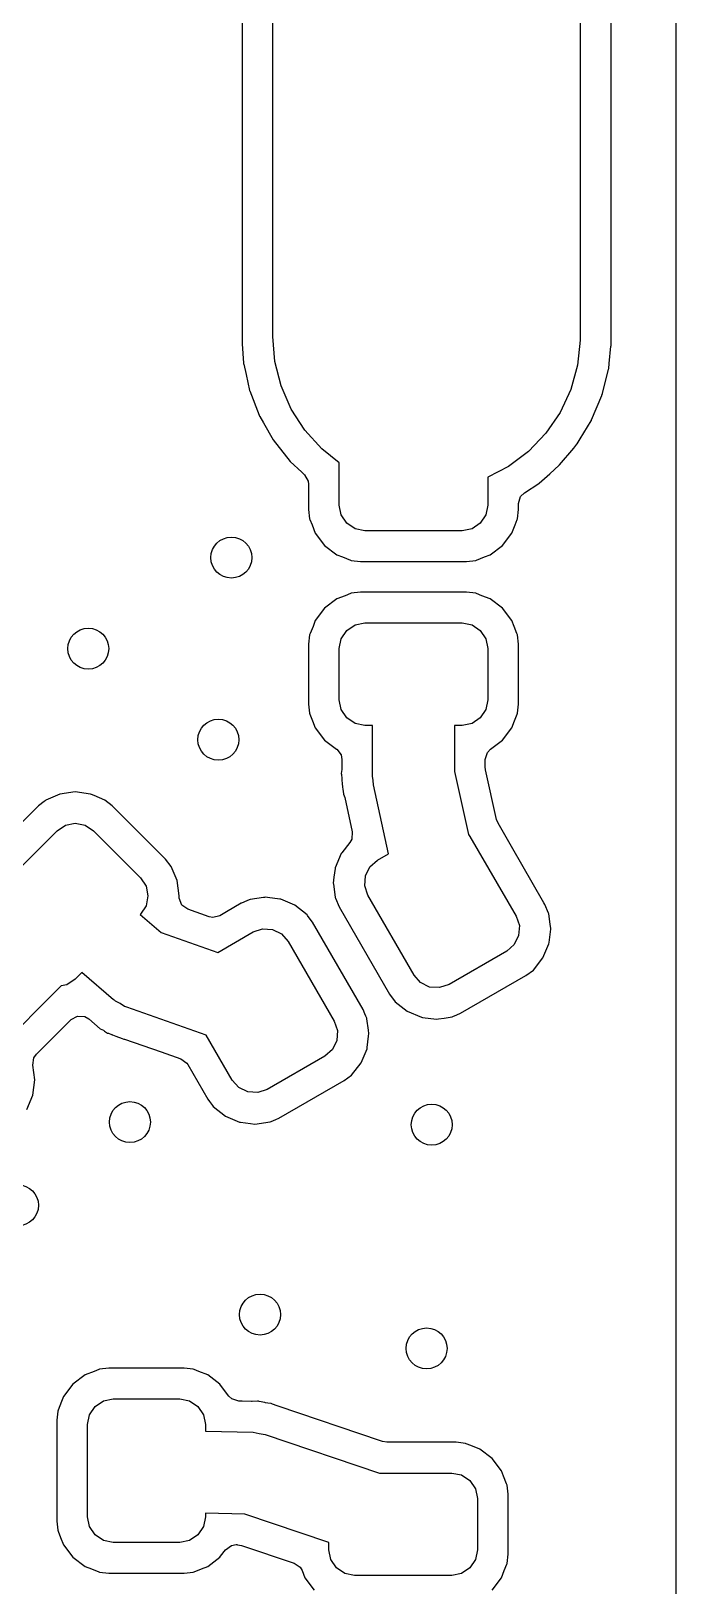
# Model space of a CAD drawing. Extents: x 4.14 to 7.68, y -5.31 to -1.77.
# Drawn here: x 7.428 to 7.676, y -4.33 to -3.733 of the extents above; entities that cross this region are included whole.
import ezdxf

# ---------------------------------------------------------------- set-up
doc = ezdxf.new("R2010")
doc.units = 0
doc.header["$MEASUREMENT"] = 0
doc.layers.add('BLACK', color=7, linetype='CONTINUOUS')

msp = doc.modelspace()

# ---------------------------------------------------------------- linework, layer by layer
at = {"layer": 'BLACK', "linetype": 'CONTINUOUS'}
for p, q in [((7.67581, -1.77797), (7.67581, -5.30864)), ((7.63906, -3.415), (7.63906, -3.85)), ((7.65089, -3.85359), (7.65089, -3.41721)), ((7.52094, -3.85), (7.52094, -3.43946)), ((7.50911, -3.44642), (7.50911, -3.85267)), ((7.50911, -3.85267), (7.50912, -3.85277)), ((7.50912, -3.85277), (7.50912, -3.85277)), ((7.50912, -3.85277), (7.50968, -3.86023)), ((7.52174, -3.85965), (7.52094, -3.85)), ((7.63904, -3.85144), (7.63801, -3.86107)), ((7.63906, -3.85), (7.63904, -3.85144)), ((7.6502, -3.86044), (7.65087, -3.85372)), ((7.65087, -3.85372), (7.65089, -3.85359)), ((7.65087, -3.85372), (7.65087, -3.85372)), ((7.50968, -3.86023), (7.5097, -3.86051)), ((7.5097, -3.86051), (7.50974, -3.86069)), ((7.50974, -3.86069), (7.50974, -3.86069)), ((7.50974, -3.86069), (7.51062, -3.86459)), ((7.5241, -3.86903), (7.52174, -3.85965)), ((7.63801, -3.86107), (7.63542, -3.87039)), ((7.65, -3.86234), (7.6502, -3.86044)), ((7.51062, -3.86459), (7.51202, -3.87078)), ((7.64756, -3.87196), (7.64996, -3.86252)), ((7.64996, -3.86252), (7.65, -3.86234)), ((7.64996, -3.86252), (7.64996, -3.86252)), ((7.51202, -3.87078), (7.51209, -3.87095)), ((7.51209, -3.87095), (7.51209, -3.87095)), ((7.51209, -3.87095), (7.51571, -3.88026)), ((7.52795, -3.87791), (7.5241, -3.86903)), ((7.63542, -3.87039), (7.63135, -3.87917)), ((7.64341, -3.8821), (7.64734, -3.87273)), ((7.64734, -3.87273), (7.64741, -3.87256)), ((7.64734, -3.87273), (7.64734, -3.87273)), ((7.64741, -3.87256), (7.64756, -3.87196)), ((7.53321, -3.88603), (7.52795, -3.87791)), ((7.51571, -3.88026), (7.51584, -3.8806)), ((7.51584, -3.8806), (7.51593, -3.88076)), ((7.51593, -3.88076), (7.51593, -3.88076)), ((7.51593, -3.88076), (7.51733, -3.8832)), ((7.51733, -3.8832), (7.52107, -3.88975)), ((7.63135, -3.87917), (7.62589, -3.88716)), ((7.63908, -3.88928), (7.64324, -3.88243)), ((7.64324, -3.88243), (7.64334, -3.88227)), ((7.64324, -3.88243), (7.64324, -3.88243)), ((7.64334, -3.88227), (7.64341, -3.8821)), ((7.52107, -3.88975), (7.52759, -3.89802)), ((7.53972, -3.89319), (7.53321, -3.88603)), ((7.62589, -3.88716), (7.61921, -3.89416)), ((7.63787, -3.89128), (7.63908, -3.88928)), ((7.54646, -3.89851), (7.53972, -3.89319)), ((7.61921, -3.89416), (7.61147, -3.89997)), ((7.63113, -3.89938), (7.63654, -3.89288)), ((7.63654, -3.89288), (7.63775, -3.89142)), ((7.63775, -3.89142), (7.63787, -3.89128)), ((7.63775, -3.89142), (7.63775, -3.89142)), ((7.52759, -3.89802), (7.53201, -3.90219)), ((7.53201, -3.90219), (7.53306, -3.90317)), ((7.54646, -3.91484), (7.54646, -3.89851)), ((7.61147, -3.89997), (7.60354, -3.9041)), ((7.62327, -3.9064), (7.62733, -3.90277)), ((7.62733, -3.90277), (7.631, -3.8995)), ((7.631, -3.8995), (7.63113, -3.89938)), ((7.631, -3.8995), (7.631, -3.8995)), ((7.53306, -3.90317), (7.53448, -3.90558)), ((7.53448, -3.90558), (7.53463, -3.90679)), ((7.53463, -3.90679), (7.53463, -3.91653)), ((7.60354, -3.9041), (7.60354, -3.91484)), ((7.61761, -3.91011), (7.62312, -3.9065)), ((7.62312, -3.9065), (7.62327, -3.9064)), ((7.62312, -3.9065), (7.62312, -3.9065)), ((7.54721, -3.91861), (7.54646, -3.91484)), ((7.60354, -3.91484), (7.60279, -3.91861)), ((7.61537, -3.91425), (7.61616, -3.91157)), ((7.61537, -3.91653), (7.61537, -3.91425)), ((7.61616, -3.91157), (7.61761, -3.91011)), ((7.53463, -3.91653), (7.53505, -3.92006)), ((7.53505, -3.92006), (7.53517, -3.92036)), ((7.53517, -3.92036), (7.53517, -3.92036)), ((7.53517, -3.92036), (7.536, -3.92245)), ((7.54934, -3.9218), (7.54721, -3.91861)), ((7.60279, -3.91861), (7.60066, -3.9218)), ((7.614, -3.92245), (7.61483, -3.92036)), ((7.61483, -3.92036), (7.61495, -3.92006)), ((7.61483, -3.92036), (7.61483, -3.92036)), ((7.61495, -3.92006), (7.61537, -3.91653)), ((7.536, -3.92245), (7.53724, -3.92558)), ((7.53724, -3.92558), (7.54083, -3.93031)), ((7.55253, -3.92394), (7.54934, -3.9218)), ((7.5563, -3.92469), (7.55253, -3.92394)), ((7.5937, -3.92469), (7.5563, -3.92469)), ((7.59747, -3.92394), (7.5937, -3.92469)), ((7.60066, -3.9218), (7.59747, -3.92394)), ((7.60917, -3.93031), (7.61276, -3.92558)), ((7.61276, -3.92558), (7.614, -3.92245)), ((7.54083, -3.93031), (7.54556, -3.9339)), ((7.60444, -3.9339), (7.60917, -3.93031)), ((7.54556, -3.9339), (7.54774, -3.93476)), ((7.54774, -3.93476), (7.55078, -3.93597)), ((7.55078, -3.93597), (7.55078, -3.93597)), ((7.55078, -3.93597), (7.55108, -3.93609)), ((7.55108, -3.93609), (7.55462, -3.93652)), ((7.55462, -3.93652), (7.59538, -3.93652)), ((7.59538, -3.93652), (7.59892, -3.93609)), ((7.59892, -3.93609), (7.59922, -3.93597)), ((7.59922, -3.93597), (7.60226, -3.93476)), ((7.59922, -3.93597), (7.59922, -3.93597)), ((7.60226, -3.93476), (7.60444, -3.9339)), ((7.54872, -3.94965), (7.54556, -3.9509)), ((7.55078, -3.94883), (7.54872, -3.94965)), ((7.55108, -3.94872), (7.55078, -3.94883)), ((7.55078, -3.94883), (7.55078, -3.94883)), ((7.55462, -3.94829), (7.55108, -3.94872)), ((7.59538, -3.94829), (7.55462, -3.94829)), ((7.59892, -3.94872), (7.59538, -3.94829)), ((7.59922, -3.94883), (7.59892, -3.94872)), ((7.60128, -3.94965), (7.59922, -3.94883)), ((7.59922, -3.94883), (7.59922, -3.94883)), ((7.60444, -3.9509), (7.60128, -3.94965)), ((7.54083, -3.95449), (7.53724, -3.95922)), ((7.54556, -3.9509), (7.54083, -3.95449)), ((7.60917, -3.95449), (7.60444, -3.9509)), ((7.61276, -3.95922), (7.60917, -3.95449)), ((7.53636, -3.96145), (7.53528, -3.96416)), ((7.53724, -3.95922), (7.53636, -3.96145)), ((7.54934, -3.963), (7.55253, -3.96087)), ((7.55253, -3.96087), (7.5563, -3.96012)), ((7.5563, -3.96012), (7.5937, -3.96012)), ((7.5937, -3.96012), (7.59747, -3.96087)), ((7.59747, -3.96087), (7.60066, -3.963)), ((7.61364, -3.96145), (7.61276, -3.95922)), ((7.61472, -3.96416), (7.61364, -3.96145)), ((7.53505, -3.96474), (7.53463, -3.96828)), ((7.53463, -3.96828), (7.53463, -3.99133)), ((7.53528, -3.96416), (7.53505, -3.96474)), ((7.54646, -3.96996), (7.54721, -3.96619)), ((7.54721, -3.96619), (7.54934, -3.963)), ((7.60066, -3.963), (7.60279, -3.96619)), ((7.60279, -3.96619), (7.60354, -3.96996)), ((7.61495, -3.96474), (7.61472, -3.96416)), ((7.61537, -3.96828), (7.61495, -3.96474)), ((7.61537, -3.99133), (7.61537, -3.96828)), ((7.54646, -3.98965), (7.54646, -3.96996)), ((7.60354, -3.96996), (7.60354, -3.98965)), ((7.53463, -3.99133), (7.53505, -3.99486)), ((7.54721, -3.99341), (7.54646, -3.98965)), ((7.60354, -3.98965), (7.60279, -3.99341)), ((7.61495, -3.99486), (7.61537, -3.99133)), ((7.53505, -3.99486), (7.53517, -3.99516)), ((7.53517, -3.99516), (7.53517, -3.99516)), ((7.53517, -3.99516), (7.53618, -3.99771)), ((7.53618, -3.99771), (7.53724, -4.00039)), ((7.54934, -3.99661), (7.54721, -3.99341)), ((7.55253, -3.99874), (7.54934, -3.99661)), ((7.60066, -3.99661), (7.59747, -3.99874)), ((7.60279, -3.99341), (7.60066, -3.99661)), ((7.61276, -4.00039), (7.61382, -3.99771)), ((7.61382, -3.99771), (7.61483, -3.99516)), ((7.61483, -3.99516), (7.61495, -3.99486)), ((7.61483, -3.99516), (7.61483, -3.99516)), ((7.53724, -4.00039), (7.54083, -4.00512)), ((7.5563, -3.99949), (7.55253, -3.99874)), ((7.55925, -3.99949), (7.5563, -3.99949)), ((7.55925, -4.019), (7.55925, -3.99949)), ((7.5937, -3.99949), (7.59075, -3.99949)), ((7.59075, -3.99949), (7.59075, -4.01729)), ((7.59747, -3.99874), (7.5937, -3.99949)), ((7.60917, -4.00512), (7.61276, -4.00039)), ((7.54083, -4.00512), (7.54543, -4.00861)), ((7.54543, -4.00861), (7.54546, -4.00863)), ((7.54546, -4.00863), (7.54712, -4.01088)), ((7.60258, -4.01258), (7.60337, -4.0099)), ((7.60337, -4.0099), (7.60454, -4.00863)), ((7.60454, -4.00863), (7.60457, -4.00861)), ((7.60457, -4.00861), (7.60917, -4.00512)), ((7.54712, -4.01088), (7.54742, -4.01258)), ((7.54742, -4.01646), (7.54736, -4.01722)), ((7.54742, -4.01258), (7.54742, -4.01646)), ((7.60258, -4.01547), (7.60258, -4.01258)), ((7.60269, -4.01653), (7.60258, -4.01547)), ((7.60691, -4.03574), (7.60269, -4.01653)), ((7.54736, -4.01722), (7.54724, -4.01803)), ((7.54724, -4.01803), (7.54726, -4.01833)), ((7.54726, -4.01833), (7.54726, -4.01833)), ((7.54726, -4.01833), (7.5474, -4.01998)), ((7.5474, -4.01998), (7.54742, -4.02041)), ((7.54742, -4.02041), (7.54742, -4.02067)), ((7.54742, -4.02067), (7.54755, -4.02175)), ((7.54755, -4.02175), (7.54757, -4.02192)), ((7.54757, -4.02192), (7.54767, -4.02314)), ((7.55952, -4.02068), (7.55925, -4.019)), ((7.55962, -4.02238), (7.55952, -4.02068)), ((7.56543, -4.04884), (7.55962, -4.02238)), ((7.59075, -4.01729), (7.59605, -4.04143)), ((7.43343, -4.02844), (7.43303, -4.02876)), ((7.43368, -4.02825), (7.43343, -4.02844)), ((7.43343, -4.02844), (7.43343, -4.02844)), ((7.43913, -4.02589), (7.43368, -4.02825)), ((7.44501, -4.02508), (7.43913, -4.02589)), ((7.4509, -4.02589), (7.44501, -4.02508)), ((7.45121, -4.02602), (7.4509, -4.02589)), ((7.45228, -4.02649), (7.45121, -4.02602)), ((7.45121, -4.02602), (7.45121, -4.02602)), ((7.45635, -4.02825), (7.45228, -4.02649)), ((7.45915, -4.03044), (7.45635, -4.02825)), ((7.54767, -4.02314), (7.54771, -4.0233)), ((7.54771, -4.0233), (7.54771, -4.0233)), ((7.54771, -4.0233), (7.54773, -4.02338)), ((7.54773, -4.02338), (7.54781, -4.02385)), ((7.54781, -4.02385), (7.54796, -4.0251)), ((7.54796, -4.0251), (7.54802, -4.02563)), ((7.54802, -4.02563), (7.54813, -4.02591)), ((7.54813, -4.02591), (7.54813, -4.02591)), ((7.54813, -4.02591), (7.54837, -4.02655)), ((7.54837, -4.02655), (7.54857, -4.02724)), ((7.54857, -4.02724), (7.55146, -4.0404)), ((7.43088, -4.03044), (7.40344, -4.05788)), ((7.43303, -4.02876), (7.43088, -4.03044)), ((7.47963, -4.05092), (7.45915, -4.03044)), ((7.413, -4.06505), (7.43805, -4.04)), ((7.43805, -4.04), (7.44125, -4.03787)), ((7.44125, -4.03787), (7.44501, -4.03712)), ((7.44501, -4.03712), (7.44878, -4.03787)), ((7.44878, -4.03787), (7.45197, -4.04)), ((7.45197, -4.04), (7.47007, -4.0581)), ((7.55146, -4.0404), (7.55127, -4.04318)), ((7.60746, -4.03715), (7.60691, -4.03574)), ((7.61264, -4.04612), (7.60746, -4.03715)), ((7.55051, -4.04454), (7.54739, -4.04848)), ((7.55127, -4.04318), (7.55051, -4.04454)), ((7.59605, -4.04143), (7.59669, -4.04216)), ((7.59669, -4.04216), (7.61441, -4.07285)), ((7.62507, -4.06765), (7.61264, -4.04612)), ((7.48182, -4.05372), (7.47963, -4.05092)), ((7.54718, -4.04874), (7.54488, -4.05422)), ((7.54739, -4.04848), (7.54718, -4.04874)), ((7.54739, -4.04848), (7.54739, -4.04848)), ((7.5582, -4.05389), (7.56109, -4.05135)), ((7.56109, -4.05135), (7.56543, -4.04884)), ((7.47007, -4.0581), (7.4722, -4.06129)), ((7.48418, -4.05917), (7.48182, -4.05372)), ((7.54441, -4.05789), (7.54413, -4.06011)), ((7.54483, -4.05455), (7.54441, -4.05789)), ((7.54488, -4.05422), (7.54483, -4.05455)), ((7.54483, -4.05455), (7.54483, -4.05455)), ((7.55625, -4.06116), (7.5565, -4.05733)), ((7.5565, -4.05733), (7.5582, -4.05389)), ((7.4722, -4.06129), (7.47295, -4.06505)), ((7.48499, -4.06505), (7.48418, -4.05917)), ((7.54413, -4.06011), (7.54418, -4.06044)), ((7.54418, -4.06044), (7.54494, -4.0656)), ((7.55748, -4.0648), (7.55625, -4.06116)), ((7.4722, -4.06882), (7.47007, -4.07201)), ((7.47295, -4.06505), (7.4722, -4.06882)), ((7.48494, -4.06539), (7.48499, -4.06505)), ((7.48494, -4.0655), (7.48494, -4.06539)), ((7.48496, -4.06595), (7.48494, -4.0655)), ((7.48599, -4.06855), (7.48496, -4.06595)), ((7.48826, -4.07018), (7.48599, -4.06855)), ((7.4964, -4.07304), (7.48826, -4.07018)), ((7.50877, -4.0679), (7.50318, -4.07113)), ((7.5089, -4.06783), (7.50877, -4.0679)), ((7.50877, -4.0679), (7.50877, -4.0679)), ((7.51098, -4.06693), (7.5089, -4.06783)), ((7.51188, -4.06655), (7.51098, -4.06693)), ((7.51217, -4.06643), (7.51188, -4.06655)), ((7.51188, -4.06655), (7.51188, -4.06655)), ((7.51734, -4.06567), (7.51217, -4.06643)), ((7.51771, -4.06561), (7.51734, -4.06567)), ((7.51805, -4.06556), (7.51771, -4.06561)), ((7.51888, -4.06567), (7.51805, -4.06556)), ((7.5236, -4.06626), (7.51888, -4.06567)), ((7.52394, -4.0663), (7.5236, -4.06626)), ((7.5236, -4.06626), (7.5236, -4.06626)), ((7.52941, -4.06861), (7.52394, -4.0663)), ((7.53406, -4.07229), (7.52941, -4.06861)), ((7.54494, -4.0656), (7.545, -4.06598)), ((7.545, -4.06598), (7.5464, -4.06926)), ((7.5464, -4.06926), (7.5658, -4.10286)), ((7.5752, -4.09548), (7.55748, -4.0648)), ((7.6255, -4.06839), (7.62507, -4.06765)), ((7.6269, -4.07166), (7.6255, -4.06839)), ((7.47007, -4.07201), (7.46992, -4.07217)), ((7.46992, -4.07217), (7.47802, -4.07912)), ((7.49781, -4.07332), (7.4964, -4.07304)), ((7.50052, -4.07266), (7.49781, -4.07332)), ((7.50318, -4.07113), (7.50052, -4.07266)), ((7.53426, -4.07255), (7.53406, -4.07229)), ((7.53456, -4.07296), (7.53426, -4.07255)), ((7.53426, -4.07255), (7.53426, -4.07255)), ((7.5362, -4.07514), (7.53456, -4.07296)), ((7.5556, -4.10874), (7.5362, -4.07514)), ((7.61441, -4.07285), (7.61565, -4.07648)), ((7.62694, -4.07198), (7.6269, -4.07166)), ((7.62753, -4.07597), (7.62694, -4.07198)), ((7.62694, -4.07198), (7.62694, -4.07198)), ((7.62776, -4.07754), (7.62753, -4.07597)), ((7.47802, -4.07912), (7.49976, -4.08676)), ((7.49976, -4.08676), (7.51335, -4.07891)), ((7.51335, -4.07891), (7.51699, -4.07768)), ((7.51699, -4.07768), (7.52082, -4.07793)), ((7.52082, -4.07793), (7.52427, -4.07963)), ((7.52427, -4.07963), (7.5268, -4.08252)), ((7.61539, -4.08032), (7.6137, -4.08376)), ((7.61565, -4.07648), (7.61539, -4.08032)), ((7.62707, -4.08299), (7.62772, -4.07787)), ((7.62772, -4.07787), (7.62776, -4.07754)), ((7.5268, -4.08252), (7.54452, -4.1132)), ((7.61081, -4.08629), (7.58865, -4.09909)), ((7.6137, -4.08376), (7.61081, -4.08629)), ((7.62472, -4.0889), (7.62702, -4.08343)), ((7.62702, -4.08343), (7.62707, -4.08299)), ((7.61818, -4.0957), (7.62103, -4.09356)), ((7.62103, -4.09356), (7.62472, -4.0889)), ((7.43963, -4.09964), (7.4125, -4.12677)), ((7.44182, -4.0992), (7.43963, -4.09964)), ((7.44501, -4.09707), (7.44182, -4.0992)), ((7.44758, -4.0945), (7.44501, -4.09707)), ((7.45974, -4.10494), (7.44758, -4.0945)), ((7.57773, -4.09837), (7.5752, -4.09548)), ((7.58118, -4.10007), (7.57773, -4.09837)), ((7.58501, -4.10032), (7.58118, -4.10007)), ((7.58865, -4.09909), (7.58501, -4.10032)), ((7.5931, -4.11017), (7.61818, -4.0957)), ((7.46013, -4.10518), (7.45974, -4.10494)), ((7.46044, -4.10552), (7.46013, -4.10518)), ((7.46222, -4.10647), (7.46044, -4.10552)), ((7.5658, -4.10286), (7.56794, -4.10571)), ((7.56794, -4.10571), (7.57259, -4.10939)), ((7.44343, -4.11258), (7.44588, -4.11124)), ((7.44588, -4.11124), (7.44867, -4.11144)), ((7.44867, -4.11144), (7.45017, -4.11232)), ((7.46393, -4.10753), (7.46222, -4.10647)), ((7.46438, -4.10764), (7.46393, -4.10753)), ((7.46478, -4.10786), (7.46438, -4.10764)), ((7.49535, -4.1186), (7.46478, -4.10786)), ((7.55633, -4.11044), (7.5556, -4.10874)), ((7.55667, -4.11124), (7.55633, -4.11044)), ((7.557, -4.11202), (7.55667, -4.11124)), ((7.55705, -4.11233), (7.557, -4.11202)), ((7.57259, -4.10939), (7.57806, -4.1117)), ((7.57806, -4.1117), (7.5784, -4.11174)), ((7.5784, -4.11174), (7.5784, -4.11174)), ((7.5784, -4.11174), (7.58164, -4.11215)), ((7.58164, -4.11215), (7.58395, -4.11244)), ((7.58455, -4.11235), (7.5868, -4.11202)), ((7.5868, -4.11202), (7.58983, -4.11157)), ((7.58983, -4.11157), (7.59012, -4.11145)), ((7.59012, -4.11145), (7.59167, -4.11079)), ((7.59012, -4.11145), (7.59012, -4.11145)), ((7.59167, -4.11079), (7.5931, -4.11017)), ((7.43013, -4.12588), (7.44343, -4.11258)), ((7.45017, -4.11232), (7.45456, -4.1161)), ((7.45456, -4.1161), (7.45579, -4.11672)), ((7.45579, -4.11672), (7.4563, -4.11702)), ((7.4563, -4.11702), (7.45744, -4.11778)), ((7.45744, -4.11778), (7.45772, -4.11788)), ((7.45772, -4.11788), (7.45772, -4.11788)), ((7.45772, -4.11788), (7.45892, -4.11832)), ((7.54452, -4.1132), (7.54575, -4.11684)), ((7.54575, -4.11684), (7.5455, -4.12067)), ((7.55769, -4.11672), (7.55705, -4.11233)), ((7.55705, -4.11233), (7.55705, -4.11233)), ((7.55787, -4.11789), (7.55769, -4.11672)), ((7.55774, -4.11894), (7.55787, -4.11789)), ((7.58395, -4.11244), (7.58455, -4.11235)), ((7.45892, -4.11832), (7.45905, -4.11837)), ((7.45905, -4.11837), (7.45914, -4.11842)), ((7.45914, -4.11842), (7.4593, -4.11847)), ((7.4593, -4.11847), (7.4593, -4.11847)), ((7.4593, -4.11847), (7.46058, -4.11892)), ((7.46058, -4.11892), (7.46063, -4.11894)), ((7.46063, -4.11894), (7.46302, -4.11981)), ((7.46302, -4.11981), (7.46371, -4.12006)), ((7.46371, -4.12006), (7.46383, -4.12007)), ((7.46383, -4.12007), (7.46398, -4.12012)), ((7.46398, -4.12012), (7.478, -4.12504)), ((7.50531, -4.13584), (7.49535, -4.1186)), ((7.5438, -4.12411), (7.54091, -4.12665)), ((7.5455, -4.12067), (7.5438, -4.12411)), ((7.55482, -4.12926), (7.55712, -4.12378)), ((7.55712, -4.12378), (7.55719, -4.12329)), ((7.55719, -4.12329), (7.55774, -4.11894)), ((7.42872, -4.13006), (7.42913, -4.12729)), ((7.42951, -4.13582), (7.42872, -4.13006)), ((7.42913, -4.12729), (7.43013, -4.12588)), ((7.478, -4.12504), (7.48556, -4.1277)), ((7.48556, -4.1277), (7.48783, -4.12933)), ((7.48783, -4.12933), (7.48821, -4.1299)), ((7.48821, -4.1299), (7.4959, -4.14321)), ((7.54091, -4.12665), (7.51875, -4.13944)), ((7.55113, -4.13391), (7.55482, -4.12926)), ((7.4287, -4.1417), (7.42951, -4.13582)), ((7.50784, -4.13873), (7.50531, -4.13584)), ((7.52321, -4.15053), (7.54829, -4.13605)), ((7.54829, -4.13605), (7.55113, -4.13391)), ((7.42634, -4.14715), (7.4287, -4.1417)), ((7.51128, -4.14042), (7.50784, -4.13873)), ((7.51511, -4.14068), (7.51128, -4.14042)), ((7.51875, -4.13944), (7.51511, -4.14068)), ((7.4959, -4.14321), (7.49654, -4.14406)), ((7.49654, -4.14406), (7.49768, -4.14558)), ((7.49768, -4.14558), (7.49804, -4.14606)), ((7.49804, -4.14606), (7.50269, -4.14975)), ((7.50269, -4.14975), (7.50817, -4.15205)), ((7.50817, -4.15205), (7.5085, -4.15209)), ((7.5085, -4.15209), (7.5085, -4.15209)), ((7.5085, -4.15209), (7.51228, -4.15257)), ((7.51228, -4.15257), (7.51406, -4.15279)), ((7.51406, -4.15279), (7.51993, -4.15193)), ((7.51993, -4.15193), (7.52023, -4.1518)), ((7.52023, -4.1518), (7.52203, -4.15103)), ((7.52023, -4.1518), (7.52023, -4.1518)), ((7.52203, -4.15103), (7.52321, -4.15053)), ((7.44882, -4.24922), (7.44409, -4.25281)), ((7.45223, -4.24787), (7.44882, -4.24922)), ((7.45404, -4.24716), (7.45223, -4.24787)), ((7.45434, -4.24704), (7.45404, -4.24716)), ((7.45404, -4.24716), (7.45404, -4.24716)), ((7.45788, -4.24661), (7.45434, -4.24704)), ((7.48683, -4.24661), (7.45788, -4.24661)), ((7.49037, -4.24704), (7.48683, -4.24661)), ((7.49066, -4.24716), (7.49037, -4.24704)), ((7.49247, -4.24787), (7.49066, -4.24716)), ((7.49066, -4.24716), (7.49066, -4.24716)), ((7.49589, -4.24922), (7.49247, -4.24787)), ((7.50062, -4.25281), (7.49589, -4.24922)), ((7.44409, -4.25281), (7.4405, -4.25754)), ((7.50082, -4.25308), (7.50062, -4.25281)), ((7.50404, -4.25733), (7.50082, -4.25308)), ((7.50082, -4.25308), (7.50082, -4.25308)), ((7.43976, -4.25941), (7.43844, -4.26276)), ((7.4405, -4.25754), (7.43976, -4.25941)), ((7.45047, -4.26452), (7.4526, -4.26132)), ((7.4526, -4.26132), (7.45579, -4.25919)), ((7.45579, -4.25919), (7.45956, -4.25844)), ((7.45956, -4.25844), (7.48515, -4.25844)), ((7.48515, -4.25844), (7.48892, -4.25919)), ((7.48892, -4.25919), (7.49211, -4.26132)), ((7.49211, -4.26132), (7.49424, -4.26452)), ((7.50521, -4.25843), (7.50404, -4.25733)), ((7.50787, -4.25929), (7.50521, -4.25843)), ((7.50918, -4.25932), (7.50787, -4.25929)), ((7.51268, -4.25941), (7.50918, -4.25932)), ((7.51298, -4.2594), (7.51268, -4.25941)), ((7.51506, -4.25933), (7.51298, -4.2594)), ((7.51536, -4.25932), (7.51506, -4.25933)), ((7.51506, -4.25933), (7.51506, -4.25933)), ((7.51565, -4.25938), (7.51536, -4.25932)), ((7.51783, -4.25983), (7.51565, -4.25938)), ((7.51565, -4.25938), (7.51565, -4.25938)), ((7.51807, -4.25988), (7.51783, -4.25983)), ((7.51894, -4.26001), (7.51807, -4.25988)), ((7.52027, -4.26022), (7.51894, -4.26001)), ((7.52057, -4.26027), (7.52027, -4.26022)), ((7.52027, -4.26022), (7.52027, -4.26022)), ((7.52084, -4.26039), (7.52057, -4.26027)), ((7.52261, -4.26112), (7.52084, -4.26039)), ((7.52084, -4.26039), (7.52084, -4.26039)), ((7.52293, -4.26125), (7.52261, -4.26112)), ((7.56228, -4.27454), (7.52293, -4.26125)), ((7.43831, -4.26307), (7.43789, -4.2666)), ((7.43789, -4.2666), (7.43789, -4.3054)), ((7.43844, -4.26276), (7.43831, -4.26307)), ((7.44972, -4.26828), (7.45047, -4.26452)), ((7.49424, -4.26452), (7.49499, -4.26828)), ((7.44972, -4.30372), (7.44972, -4.26828)), ((7.49499, -4.26828), (7.49499, -4.2708)), ((7.49499, -4.2708), (7.51339, -4.27126)), ((7.51339, -4.27126), (7.51571, -4.27168)), ((7.51571, -4.27168), (7.51804, -4.27208)), ((7.51804, -4.27208), (7.56194, -4.28691)), ((7.56311, -4.27482), (7.56228, -4.27454)), ((7.5647, -4.27508), (7.56311, -4.27482)), ((7.59138, -4.27508), (7.5647, -4.27508)), ((7.59492, -4.27551), (7.59138, -4.27508)), ((7.59522, -4.27563), (7.59492, -4.27551)), ((7.59706, -4.27636), (7.59522, -4.27563)), ((7.59522, -4.27563), (7.59522, -4.27563)), ((7.60044, -4.2777), (7.59706, -4.27636)), ((7.60517, -4.28129), (7.60044, -4.2777)), ((7.60876, -4.28602), (7.60517, -4.28129)), ((7.56194, -4.28691), (7.5897, -4.28691)), ((7.5897, -4.28691), (7.59347, -4.28766)), ((7.59347, -4.28766), (7.59666, -4.2898)), ((7.59666, -4.2898), (7.59879, -4.29299)), ((7.60959, -4.2881), (7.60876, -4.28602)), ((7.61074, -4.29102), (7.60959, -4.2881)), ((7.61095, -4.29154), (7.61074, -4.29102)), ((7.59879, -4.29299), (7.59954, -4.29676)), ((7.59954, -4.29676), (7.59954, -4.31644)), ((7.61137, -4.29507), (7.61095, -4.29154)), ((7.61137, -4.31812), (7.61137, -4.29507)), ((7.51022, -4.30268), (7.49499, -4.30231)), ((7.49499, -4.30231), (7.49499, -4.30372)), ((7.54246, -4.31358), (7.51022, -4.30268)), ((7.43789, -4.3054), (7.43831, -4.30893)), ((7.43831, -4.30893), (7.43843, -4.30923)), ((7.43843, -4.30923), (7.43843, -4.30923)), ((7.43843, -4.30923), (7.43938, -4.31163)), ((7.45047, -4.30748), (7.44972, -4.30372)), ((7.4526, -4.31068), (7.45047, -4.30748)), ((7.49424, -4.30748), (7.49211, -4.31068)), ((7.49499, -4.30372), (7.49424, -4.30748)), ((7.43938, -4.31163), (7.4405, -4.31446)), ((7.4405, -4.31446), (7.44409, -4.31919)), ((7.45579, -4.31281), (7.4526, -4.31068)), ((7.45956, -4.31356), (7.45579, -4.31281)), ((7.48515, -4.31356), (7.45956, -4.31356)), ((7.48892, -4.31281), (7.48515, -4.31356)), ((7.49211, -4.31068), (7.48892, -4.31281)), ((7.50274, -4.31639), (7.50499, -4.31473)), ((7.50499, -4.31473), (7.50681, -4.31443)), ((7.50681, -4.31443), (7.50711, -4.31444)), ((7.50711, -4.31444), (7.50738, -4.31445)), ((7.50738, -4.31445), (7.50885, -4.31471)), ((7.50885, -4.31471), (7.52913, -4.32156)), ((7.54246, -4.31644), (7.54246, -4.31358)), ((7.44409, -4.31919), (7.44882, -4.32278)), ((7.49589, -4.32278), (7.50062, -4.31919)), ((7.50062, -4.31919), (7.50082, -4.31892)), ((7.50082, -4.31892), (7.50274, -4.31639)), ((7.50082, -4.31892), (7.50082, -4.31892)), ((7.54321, -4.32021), (7.54246, -4.31644)), ((7.54534, -4.3234), (7.54321, -4.32021)), ((7.59879, -4.32021), (7.59666, -4.3234)), ((7.59954, -4.31644), (7.59879, -4.32021)), ((7.61095, -4.32166), (7.61137, -4.31812)), ((7.44882, -4.32278), (7.45122, -4.32373)), ((7.45122, -4.32373), (7.45404, -4.32484)), ((7.45404, -4.32484), (7.45404, -4.32484)), ((7.45404, -4.32484), (7.45434, -4.32496)), ((7.45434, -4.32496), (7.45788, -4.32539)), ((7.45788, -4.32539), (7.48683, -4.32539)), ((7.48683, -4.32539), (7.49037, -4.32496)), ((7.49037, -4.32496), (7.49066, -4.32484)), ((7.49066, -4.32484), (7.49349, -4.32373)), ((7.49066, -4.32484), (7.49066, -4.32484)), ((7.49349, -4.32373), (7.49589, -4.32278)), ((7.52913, -4.32156), (7.53142, -4.32316)), ((7.53142, -4.32316), (7.53215, -4.32443)), ((7.53215, -4.32443), (7.53324, -4.32718)), ((7.53324, -4.32718), (7.53683, -4.33191)), ((7.54853, -4.32553), (7.54534, -4.3234)), ((7.5523, -4.32628), (7.54853, -4.32553)), ((7.5897, -4.32628), (7.5523, -4.32628)), ((7.59347, -4.32553), (7.5897, -4.32628)), ((7.59666, -4.3234), (7.59347, -4.32553)), ((7.60517, -4.33191), (7.60876, -4.32718)), ((7.60876, -4.32718), (7.60986, -4.32441)), ((7.60986, -4.32441), (7.61083, -4.32196)), ((7.61083, -4.32196), (7.61095, -4.32166)), ((7.61083, -4.32196), (7.61083, -4.32196))]:
    msp.add_line(p, q, dxfattribs=at)
at = {"layer": 'BLACK'}
for centre in [(7.505, -3.935), (7.45, -3.97), (7.5, -4.005), (7.466, -4.152), (7.582, -4.153), (7.423, -4.184), (7.516, -4.226), (7.58, -4.239)]:
    msp.add_circle(centre, 0.00787, dxfattribs=at)

doc.saveas('drawing.dxf')
